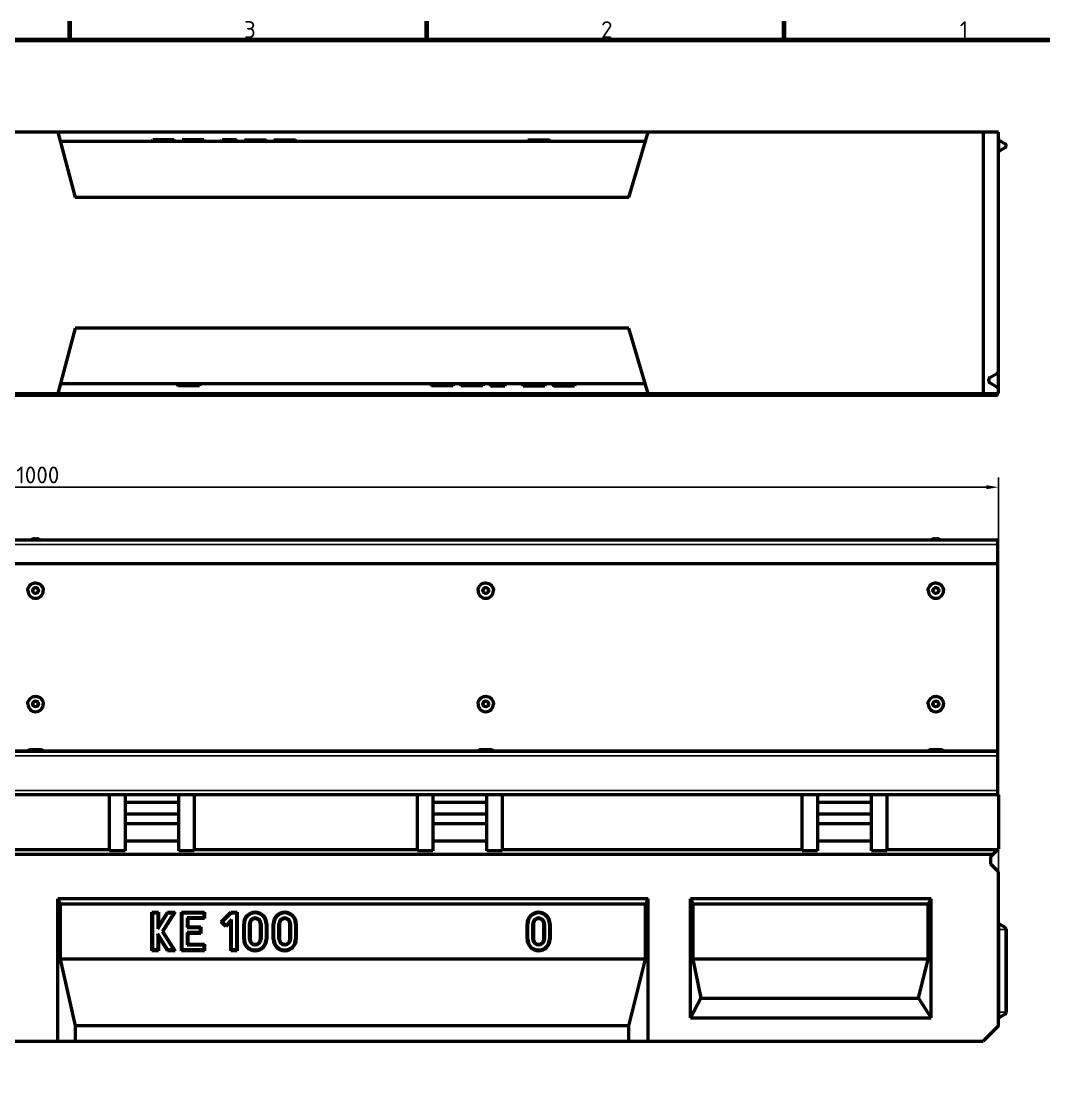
# Model space of a CAD drawing. Header units: millimetres. Extents: x 0 to 2181, y -65 to 1050.
# Drawn here: x 903 to 1434, y 485 to 1035 of the extents above; entities that cross this region are included whole.
import ezdxf

# ---------------------------------------------------------------- set-up
doc = ezdxf.new("R2010")
doc.units = ezdxf.units.MM
doc.header["$LTSCALE"] = 2.5
for name, color, linetype, lineweight in [('Bemaßung (ISO)', 7, 'Continuous', 25), ('Rahmen (ISO)', 7, 'Continuous', 70), ('Sichtbar (ISO)', 7, 'Continuous', 50), ('Sichtbar schmal (ISO)', 7, 'Continuous', 25)]:
    doc.layers.add(name, color=color, linetype=linetype, lineweight=lineweight)
doc.styles.add('Notiztext (DIN)', font='isocpeur.ttf')
doc.styles.add('TXT 3_5', font='isocpeur.ttf')
doc.dimstyles.new('Anrin Standard (DIN)', dxfattribs={"dimscale": 2.5, "dimtxt": 3.5, "dimasz": 2.5, "dimexe": 2, "dimexo": 0, "dimgap": 0.8, "dimtad": 1, "dimtxsty": 'TXT 3_5', "dimcen": 0.09, "dimdle": 10, "dimclrd": 256, "dimclre": 256, "dimclrt": 256, "dimadec": 0, "dimazin": 2, "dimtfac": 0.714286, "dimtmove": 0, "dimatfit": 3, "dimfxl": 1, "dimtolj": 1, "dimlwd": -1, "dimlwe": -1, "dimarcsym": 0})

# ---------------------------------------------------------------- blocks, each defined once
blk = doc.blocks.new('Ränder Standardrahmen')
at = {"layer": 'Rahmen (ISO)'}
for p, q in [((371.25, 410), (371.25, 413.9)), ((445.5, 410), (445.5, 413.9)), ((519.75, 410), (519.75, 413.9))]:
    blk.add_line(p, q, dxfattribs=at)
at = {"layer": 'Rahmen (ISO)', "flags": 128}
blk.add_lwpolyline([(10, 10), (10, 410), (584, 410), (584, 10), (10, 10)], dxfattribs=at)
at = {"layer": 'Rahmen (ISO)', "color": 179, "char_height": 3.5, "attachment_point": 7, "style": 'Notiztext (DIN)'}
for s, insert in [('3', (407.45, 410.4)), ('2', (481.7, 410.4)), ('1', (556.3, 410.4))]:
    blk.add_mtext(s, dxfattribs=dict(at, insert=insert))
blk = doc.blocks.new('*D5')
at = {"layer": 'Bemaßung (ISO)', "transparency": 16777216}
for p, q in [((410.81, 632.45), (410.81, 797.45)), ((417.06, 792.45), (1404.56, 792.45)), ((1410.81, 592.45), (1410.81, 797.45))]:
    blk.add_line(p, q, dxfattribs=at)
for points in [[(417.06, 793.49), (417.06, 791.41), (410.81, 792.45)], [(1404.56, 793.49), (1404.56, 791.41), (1410.81, 792.45)]]:
    blk.add_solid(points, dxfattribs=at)
at = {"layer": 'Defpoints', "color": 0, "transparency": 16777216}
for p in [(1410.81, 792.45), (410.81, 632.45), (1410.81, 592.45)]:
    blk.add_point(p, dxfattribs=at)
at = {"layer": 'Bemaßung (ISO)', "transparency": 16777216, "insert": (900.31, 803.2), "char_height": 8.75, "attachment_point": 1, "style": 'TXT 3_5'}
blk.add_mtext('\\A1;1000', dxfattribs=at)

msp = doc.modelspace()

# ---------------------------------------------------------------- linework, layer by layer
at = {"layer": 'Sichtbar (ISO)'}
for p, q in [((1410.81, 977.127), (410.81, 977.127)), ((921.81, 977.127), (930.815, 943.127)), ((1218.766, 943.127), (1228.81, 977.127)), ((1402.81, 977.127), (1402.81, 841.127)), ((1410.81, 841.127), (1410.81, 977.127)), ((1227.333, 972.127), (923.134, 972.127)), ((970.81, 972.127), (971.174, 973.127)), ((982.149, 973.127), (971.174, 973.127)), ((974.143, 972.127), (973.78, 973.127)), ((978.865, 972.127), (979.065, 973.127)), ((982.81, 972.127), (982.149, 973.127)), ((986.143, 972.127), (986.507, 973.127)), ((997.78, 973.127), (986.507, 973.127)), ((998.143, 972.127), (997.78, 973.127)), ((1006.81, 972.127), (1007.325, 973.127)), ((1014.78, 973.127), (1007.325, 973.127)), ((1009.167, 972.127), (1009.167, 973.127)), ((1011.81, 972.127), (1012.174, 973.127)), ((1015.143, 972.127), (1014.78, 973.127)), ((1018.477, 972.127), (1018.841, 973.127)), ((1018.841, 973.127), (1030.113, 973.127)), ((1030.477, 972.127), (1030.113, 973.127)), ((1033.81, 972.127), (1034.174, 973.127)), ((1034.174, 973.127), (1045.446, 973.127)), ((1045.81, 972.127), (1045.446, 973.127)), ((1165.81, 972.127), (1166.174, 973.127)), ((1166.174, 973.127), (1177.446, 973.127)), ((1177.81, 972.127), (1177.446, 973.127)), ((1411.31, 972.786), (1414.31, 971.054)), ((1411.31, 967.364), (1414.31, 969.096)), ((1414.81, 970.188), (1414.81, 969.962)), ((1218.766, 943.127), (930.815, 943.127)), ((930.815, 875.127), (921.81, 841.127)), ((1218.766, 875.127), (930.815, 875.127)), ((1228.81, 841.127), (1218.766, 875.127)), ((1405.81, 847.539), (1405.81, 848.611)), ((1406.31, 849.477), (1410.31, 851.786)), ((1227.333, 846.127), (923.134, 846.127)), ((983.81, 846.127), (984.174, 845.127)), ((995.446, 845.127), (984.174, 845.127)), ((995.81, 846.127), (995.446, 845.127)), ((1115.81, 846.127), (1116.174, 845.127)), ((1127.446, 845.127), (1116.174, 845.127)), ((1127.81, 846.127), (1127.446, 845.127)), ((1131.143, 846.127), (1131.507, 845.127)), ((1142.78, 845.127), (1131.507, 845.127)), ((1143.143, 846.127), (1142.78, 845.127)), ((1146.477, 846.127), (1146.841, 845.127)), ((1146.841, 845.127), (1154.295, 845.127)), ((1149.81, 846.127), (1149.446, 845.127)), ((1152.453, 846.127), (1152.453, 845.127)), ((1154.81, 846.127), (1154.295, 845.127)), ((1163.477, 846.127), (1163.841, 845.127)), ((1163.841, 845.127), (1175.113, 845.127)), ((1175.477, 846.127), (1175.113, 845.127)), ((1178.81, 846.127), (1179.472, 845.127)), ((1179.472, 845.127), (1190.446, 845.127)), ((1182.756, 846.127), (1182.555, 845.127)), ((1187.477, 846.127), (1187.841, 845.127)), ((1190.81, 846.127), (1190.446, 845.127)), ((1410.31, 844.364), (1406.31, 846.673)), ((410.81, 841.127), (1410.81, 841.127)), ((1410.31, 840.127), (411.31, 840.127)), ((1410.31, 840.127), (1410.31, 841.127)), ((1410.31, 764.951), (411.31, 764.951)), ((908.932, 765.445), (908.932, 765.568)), ((911.688, 765.445), (911.688, 765.568)), ((1376.932, 765.445), (1376.932, 765.568)), ((1379.688, 765.445), (1379.688, 765.568)), ((1410.31, 764.951), (1410.31, 632.451)), ((411.31, 752.701), (1410.31, 752.701)), ((906.31, 738.697), (906.31, 738.689)), ((914.31, 738.697), (914.31, 738.689)), ((1140.31, 738.697), (1140.31, 738.689)), ((1148.31, 738.697), (1148.31, 738.689)), ((1374.31, 738.697), (1374.31, 738.689)), ((1382.31, 738.697), (1382.31, 738.689)), ((906.31, 679.717), (906.31, 679.71)), ((914.31, 679.717), (914.31, 679.71)), ((1140.31, 679.717), (1140.31, 679.71)), ((1148.31, 679.717), (1148.31, 679.71)), ((1374.31, 679.717), (1374.31, 679.71)), ((1382.31, 679.717), (1382.31, 679.71)), ((1410.31, 654.951), (411.31, 654.951)), ((906.31, 654.951), (906.31, 655.25)), ((912.11, 655.951), (908.51, 655.951)), ((914.31, 654.951), (914.31, 655.25)), ((1140.31, 654.951), (1140.31, 655.25)), ((1146.11, 655.951), (1142.51, 655.951)), ((1148.31, 654.951), (1148.31, 655.25)), ((1374.31, 654.951), (1374.31, 655.25)), ((1380.11, 655.951), (1376.51, 655.951)), ((1382.31, 654.951), (1382.31, 655.25)), ((1410.81, 632.451), (410.81, 632.451)), ((948.81, 603.451), (948.81, 632.451)), ((956.81, 632.451), (956.81, 603.451)), ((984.81, 628.451), (956.81, 628.451)), ((984.81, 603.451), (984.81, 632.451)), ((992.81, 632.451), (992.81, 603.451)), ((1108.81, 603.451), (1108.81, 632.451)), ((1116.81, 632.451), (1116.81, 603.451)), ((1144.81, 628.451), (1116.81, 628.451)), ((1144.81, 603.451), (1144.81, 632.451)), ((1152.81, 632.451), (1152.81, 603.451)), ((1308.81, 603.451), (1308.81, 632.451)), ((1316.81, 632.451), (1316.81, 603.451)), ((1344.81, 628.451), (1316.81, 628.451)), ((1344.81, 603.451), (1344.81, 632.451)), ((1352.81, 632.451), (1352.81, 603.451)), ((1410.81, 632.451), (1410.81, 604.451)), ((984.81, 622.451), (956.81, 622.451)), ((1144.81, 622.451), (1116.81, 622.451)), ((1344.81, 622.451), (1316.81, 622.451)), ((984.81, 617.451), (956.81, 617.451)), ((1144.81, 617.451), (1116.81, 617.451)), ((1344.81, 617.451), (1316.81, 617.451)), ((984.81, 608.451), (956.81, 608.451)), ((1144.81, 608.451), (1116.81, 608.451)), ((1344.81, 608.451), (1316.81, 608.451)), ((1407.81, 601.451), (413.81, 601.451)), ((948.81, 603.951), (852.81, 603.951)), ((956.81, 603.451), (948.81, 603.451)), ((992.81, 603.451), (984.81, 603.451)), ((1108.81, 603.951), (992.81, 603.951)), ((1116.81, 603.451), (1108.81, 603.451)), ((1152.81, 603.451), (1144.81, 603.451)), ((1308.81, 603.951), (1152.81, 603.951)), ((1316.81, 603.451), (1308.81, 603.451)), ((1352.81, 603.451), (1344.81, 603.451)), ((1410.31, 603.951), (1352.81, 603.951)), ((1406.81, 600.451), (1410.31, 603.951)), ((1406.81, 596.451), (1406.81, 600.451)), ((1410.31, 603.951), (1410.81, 604.451)), ((1410.81, 592.451), (1406.81, 596.451)), ((1410.81, 512.451), (1410.81, 592.451)), ((1228.81, 578.451), (921.81, 578.451)), ((921.81, 504.451), (921.81, 578.451)), ((921.81, 578.451), (923.134, 575.564)), ((1227.333, 575.564), (1228.81, 578.451)), ((1228.81, 504.451), (1228.81, 578.451)), ((1375.81, 578.451), (1250.81, 578.451)), ((1250.81, 516.451), (1250.81, 578.451)), ((1250.81, 578.451), (1252.014, 575.564)), ((1374.333, 575.564), (1375.81, 578.451)), ((1375.81, 516.451), (1375.81, 578.451)), ((1227.333, 575.564), (923.134, 575.564)), ((923.134, 575.564), (923.134, 547.012)), ((1227.333, 547.012), (1227.333, 575.564)), ((1374.333, 575.564), (1252.014, 575.564)), ((1252.014, 575.564), (1252.014, 547.012)), ((1374.333, 547.012), (1374.333, 575.564)), ((970.81, 571.451), (971.174, 571.087)), ((970.81, 551.451), (970.81, 571.451)), ((970.81, 571.451), (974.143, 571.451)), ((971.174, 551.815), (971.174, 571.087)), ((971.174, 571.087), (973.78, 571.087)), ((974.143, 571.451), (973.78, 571.087)), ((973.78, 571.087), (973.78, 562.741)), ((973.78, 562.741), (979.065, 571.087)), ((974.143, 571.451), (974.143, 563.996)), ((974.143, 563.996), (978.865, 571.451)), ((982.149, 571.087), (976.046, 561.451)), ((982.81, 571.451), (976.477, 561.451)), ((978.865, 571.451), (979.065, 571.087)), ((978.865, 571.451), (982.81, 571.451)), ((979.065, 571.087), (982.149, 571.087)), ((982.81, 571.451), (982.149, 571.087)), ((986.143, 571.451), (998.143, 571.451)), ((986.143, 571.451), (986.507, 571.087)), ((986.143, 551.451), (986.143, 571.451)), ((986.507, 571.087), (997.78, 571.087)), ((986.507, 551.815), (986.507, 571.087)), ((997.78, 568.481), (989.113, 568.481)), ((989.477, 568.117), (989.113, 568.481)), ((989.113, 568.481), (989.113, 563.42)), ((998.143, 568.117), (989.477, 568.117)), ((989.477, 568.117), (989.477, 563.784)), ((998.143, 571.451), (997.78, 571.087)), ((997.78, 571.087), (997.78, 568.481)), ((998.143, 568.117), (997.78, 568.481)), ((998.143, 571.451), (998.143, 568.117)), ((1006.81, 566.451), (1011.81, 571.451)), ((1007.325, 566.451), (1011.961, 571.087)), ((1012.174, 567.615), (1009.167, 564.608)), ((1011.81, 566.737), (1009.167, 564.094)), ((1011.81, 571.451), (1015.143, 571.451)), ((1011.81, 571.451), (1011.961, 571.087)), ((1011.81, 566.737), (1012.174, 567.615)), ((1011.81, 551.451), (1011.81, 566.737)), ((1011.961, 571.087), (1014.78, 571.087)), ((1012.174, 551.815), (1012.174, 567.615)), ((1015.143, 571.451), (1014.78, 571.087)), ((1014.78, 571.087), (1014.78, 551.815)), ((1015.143, 571.451), (1015.143, 551.451)), ((974.143, 563.996), (973.78, 562.741)), ((976.477, 561.451), (976.046, 561.451)), ((976.046, 561.451), (982.149, 551.815)), ((976.477, 561.451), (982.81, 551.451)), ((989.477, 563.784), (989.113, 563.42)), ((989.113, 563.42), (995.78, 563.42)), ((989.477, 563.784), (996.143, 563.784)), ((996.143, 563.784), (995.78, 563.42)), ((995.78, 563.42), (995.78, 560.815)), ((996.143, 563.784), (996.143, 560.451)), ((1009.167, 564.094), (1006.81, 566.451)), ((1006.81, 566.451), (1007.325, 566.451)), ((1009.167, 564.608), (1007.325, 566.451)), ((1009.167, 564.094), (1009.167, 564.608)), ((1018.477, 557.451), (1018.477, 565.451)), ((1018.841, 557.451), (1018.841, 565.451)), ((1021.446, 557.451), (1021.446, 565.451)), ((1021.81, 565.451), (1021.81, 557.451)), ((1027.143, 557.451), (1027.143, 565.451)), ((1027.507, 565.451), (1027.507, 557.451)), ((1030.113, 565.451), (1030.113, 557.451)), ((1030.477, 565.451), (1030.477, 557.451)), ((1033.81, 557.451), (1033.81, 565.451)), ((1034.174, 557.451), (1034.174, 565.451)), ((1036.78, 557.451), (1036.78, 565.451)), ((1037.143, 565.451), (1037.143, 557.451)), ((1042.477, 557.451), (1042.477, 565.451)), ((1042.841, 565.451), (1042.841, 557.451)), ((1045.446, 565.451), (1045.446, 557.451)), ((1045.81, 565.451), (1045.81, 557.451)), ((1165.81, 557.451), (1165.81, 565.451)), ((1166.174, 557.451), (1166.174, 565.451)), ((1168.78, 557.451), (1168.78, 565.451)), ((1169.143, 565.451), (1169.143, 557.451)), ((1174.477, 557.451), (1174.477, 565.451)), ((1174.841, 565.451), (1174.841, 557.451)), ((1177.446, 565.451), (1177.446, 557.451)), ((1177.81, 565.451), (1177.81, 557.451)), ((1414.31, 563.43), (1411.31, 565.162)), ((1414.81, 562.564), (1414.81, 519.337)), ((979.065, 551.815), (973.78, 560.16)), ((974.143, 558.905), (973.78, 560.16)), ((973.78, 560.16), (973.78, 551.815)), ((978.865, 551.451), (974.143, 558.905)), ((974.143, 558.905), (974.143, 551.451)), ((995.78, 560.815), (989.113, 560.815)), ((989.477, 560.451), (989.113, 560.815)), ((989.113, 560.815), (989.113, 554.42)), ((996.143, 560.451), (989.477, 560.451)), ((989.477, 560.451), (989.477, 554.784)), ((996.143, 560.451), (995.78, 560.815)), ((970.81, 551.451), (971.174, 551.815)), ((974.143, 551.451), (970.81, 551.451)), ((973.78, 551.815), (971.174, 551.815)), ((974.143, 551.451), (973.78, 551.815)), ((978.865, 551.451), (979.065, 551.815)), ((982.81, 551.451), (978.865, 551.451)), ((982.149, 551.815), (979.065, 551.815)), ((982.81, 551.451), (982.149, 551.815)), ((986.143, 551.451), (986.507, 551.815)), ((998.143, 551.451), (986.143, 551.451)), ((997.78, 551.815), (986.507, 551.815)), ((989.477, 554.784), (989.113, 554.42)), ((989.113, 554.42), (997.78, 554.42)), ((989.477, 554.784), (998.143, 554.784)), ((998.143, 554.784), (997.78, 554.42)), ((997.78, 554.42), (997.78, 551.815)), ((998.143, 551.451), (997.78, 551.815)), ((998.143, 554.784), (998.143, 551.451)), ((1011.81, 551.451), (1012.174, 551.815)), ((1015.143, 551.451), (1011.81, 551.451)), ((1014.78, 551.815), (1012.174, 551.815)), ((1015.143, 551.451), (1014.78, 551.815)), ((1227.333, 547.012), (923.134, 547.012)), ((923.134, 547.012), (930.815, 512.451)), ((1218.766, 512.451), (1227.333, 547.012)), ((1374.333, 547.012), (1252.014, 547.012)), ((1252.014, 547.012), (1256.115, 526.721)), ((1369.303, 526.721), (1374.333, 547.012)), ((1250.81, 516.451), (1256.115, 526.721)), ((1256.115, 526.721), (1369.303, 526.721)), ((1369.303, 526.721), (1375.81, 516.451)), ((1414.31, 518.471), (1411.31, 516.739)), ((1218.766, 512.451), (930.815, 512.451)), ((930.815, 512.451), (930.815, 504.451)), ((1218.766, 504.451), (1218.766, 512.451)), ((1250.81, 516.451), (1375.81, 516.451)), ((1410.81, 512.451), (1402.81, 504.451)), ((418.81, 504.451), (1402.81, 504.451))]:
    msp.add_line(p, q, dxfattribs=at)
for centre, radius, start, end in [((1411.81, 973.652), 1, 180, 240), ((1413.81, 970.188), 1, 0, 60), ((1413.81, 969.962), 1, 300, 0), ((1411.81, 966.498), 1, 120, 180), ((1409.81, 852.652), 1, 300, 0), ((1406.81, 848.611), 1, 120, 180), ((1406.81, 847.539), 1, 180, 240), ((1409.81, 843.498), 1, 0, 60), ((910.31, 760.451), 5.3, 105.06884, 121.89079), ((910.31, 760.451), 5.3, 58.10921, 74.93116), ((1378.31, 760.451), 5.3, 105.06884, 121.89079), ((1378.31, 760.451), 5.3, 58.10921, 74.93116), ((906.61, 655.25), 0.3, 113.84447, 180), ((908.51, 650.951), 5, 90, 113.84447), ((912.11, 650.951), 5, 66.15553, 90), ((914.01, 655.25), 0.3, 0, 66.15553), ((1140.61, 655.25), 0.3, 113.84447, 180), ((1142.51, 650.951), 5, 90, 113.84447), ((1146.11, 650.951), 5, 66.15553, 90), ((1148.01, 655.25), 0.3, 0, 66.15553), ((1374.61, 655.25), 0.3, 113.84447, 180), ((1376.51, 650.951), 5, 90, 113.84447), ((1380.11, 650.951), 5, 66.15553, 90), ((1382.01, 655.25), 0.3, 0, 66.15553), ((1024.477, 565.451), 6, 0, 180), ((1024.477, 565.451), 5.636, 0, 180), ((1024.477, 565.451), 3.031, 0, 180), ((1024.477, 565.451), 2.667, 0, 180), ((1039.81, 565.451), 6, 0, 180), ((1039.81, 565.451), 5.636, 0, 180), ((1039.81, 565.451), 3.031, 0, 180), ((1039.81, 565.451), 2.667, 0, 180), ((1171.81, 565.451), 6, 0, 180), ((1171.81, 565.451), 5.636, 0, 180), ((1171.81, 565.451), 3.031, 0, 180), ((1171.81, 565.451), 2.667, 0, 180), ((1411.81, 566.028), 1, 180, 240), ((1413.81, 562.564), 1, 0, 60), ((1024.477, 557.451), 6, 180, 0), ((1024.477, 557.451), 5.636, 180, 0), ((1024.477, 557.451), 3.031, 180, 0), ((1024.477, 557.451), 2.667, 180, 0), ((1039.81, 557.451), 6, 180, 0), ((1039.81, 557.451), 5.636, 180, 0), ((1039.81, 557.451), 3.031, 180, 0), ((1039.81, 557.451), 2.667, 180, 0), ((1171.81, 557.451), 6, 180, 0), ((1171.81, 557.451), 5.636, 180, 0), ((1171.81, 557.451), 3.031, 180, 0), ((1171.81, 557.451), 2.667, 180, 0), ((1413.81, 519.337), 1, 300, 0), ((1411.81, 515.873), 1, 120, 180)]:
    msp.add_arc(centre, radius, start, end, dxfattribs=at)
for centre, major_axis, start_param, end_param in [((910.31, 738.689), (4, 0), 3.1415927, 6.2831853), ((910.31, 738.689), (1.5, 0), 0.0087288, 3.1328639), ((1144.31, 738.689), (4, 0), 3.1415927, 6.2831853), ((1144.31, 738.689), (1.5, 0), 0.0087288, 3.1328639), ((1378.31, 738.689), (4, 0), 3.1415927, 6.2831853), ((1378.31, 738.689), (1.5, 0), 0.0087288, 3.1328639), ((910.31, 679.71), (4, 0), 3.1415927, 6.2831853), ((910.31, 679.71), (1.5, 0), 0.0087288, 3.1328639), ((1144.31, 679.71), (4, 0), 3.1415927, 6.2831853), ((1144.31, 679.71), (1.5, 0), 0.0087288, 3.1328639), ((1378.31, 679.71), (4, 0), 3.1415927, 6.2831853), ((1378.31, 679.71), (1.5, 0), 0.0087288, 3.1328639)]:
    msp.add_ellipse(centre, major_axis=major_axis, ratio=0.9996573, start_param=start_param, end_param=end_param, dxfattribs=at)
for centre in [(910.31, 738.715), (1144.31, 738.715), (1378.31, 738.715), (910.31, 679.736), (1144.31, 679.736), (1378.31, 679.736)]:
    msp.add_ellipse(centre, major_axis=(-1.5, 0), ratio=0.9996573, dxfattribs=at)
for points, knots in [([(908.973, 765.458), (908.945, 765.448), (908.916, 765.44), (908.851, 765.421), (908.811, 765.411), (908.738, 765.395), (908.704, 765.39), (908.65, 765.383), (908.627, 765.382), (908.597, 765.386), (908.59, 765.391), (908.59, 765.403), (908.598, 765.412), (908.63, 765.434), (908.654, 765.446), (908.68, 765.458)], [-0.078250863, -0.078250863, -0.078250863, -0.078250863, -0.069556054, -0.069556054, -0.058040716, -0.058040716, -0.046525378, -0.046525378, -0.035046923, -0.035046923, -0.023568468, -0.023568468, -0.011784234, -0.011784234, 0, 0, 0, 0]), ([(908.68, 765.458), (908.754, 765.49), (908.82, 765.519), (908.909, 765.558), (908.931, 765.568), (908.932, 765.568), (908.932, 765.568), (908.932, 765.568)], [0.268989251, 0.268989251, 0.268989251, 0.268989251, 0.30150758, 0.30150758, 0.334025908, 0.334025908, 0.334629733, 0.334629733, 0.334629733, 0.334629733]), ([(910.017, 765.458), (909.991, 765.49), (909.943, 765.519), (909.807, 765.558), (909.72, 765.568), (909.533, 765.569), (909.423, 765.56), (909.199, 765.522), (909.085, 765.494), (908.981, 765.46), (908.977, 765.459), (908.973, 765.458)], [0.26898925, 0.26898925, 0.26898925, 0.26898925, 0.3015179, 0.3015179, 0.33404654, 0.33404654, 0.36652884, 0.36652884, 0.39901114, 0.39901114, 0.40027528, 0.40027528, 0.40027528, 0.40027528]), ([(910.603, 765.458), (910.596, 765.448), (910.584, 765.44), (910.551, 765.421), (910.525, 765.411), (910.461, 765.395), (910.424, 765.39), (910.35, 765.383), (910.308, 765.382), (910.228, 765.386), (910.189, 765.391), (910.123, 765.403), (910.092, 765.412), (910.044, 765.434), (910.026, 765.446), (910.017, 765.458)], [-0.078250863, -0.078250863, -0.078250863, -0.078250863, -0.069556054, -0.069556054, -0.058040716, -0.058040716, -0.046525378, -0.046525378, -0.035046923, -0.035046923, -0.023568468, -0.023568468, -0.011784234, -0.011784234, 0, 0, 0, 0]), ([(911.647, 765.458), (911.547, 765.49), (911.434, 765.519), (911.209, 765.558), (911.098, 765.568), (910.91, 765.569), (910.821, 765.56), (910.683, 765.522), (910.634, 765.494), (910.605, 765.46), (910.604, 765.459), (910.603, 765.458)], [0.26898925, 0.26898925, 0.26898925, 0.26898925, 0.3015179, 0.3015179, 0.33404654, 0.33404654, 0.36652884, 0.36652884, 0.39901114, 0.39901114, 0.40027528, 0.40027528, 0.40027528, 0.40027528]), ([(911.94, 765.458), (911.961, 765.448), (911.979, 765.44), (912.01, 765.421), (912.023, 765.411), (912.033, 765.395), (912.03, 765.39), (912.01, 765.383), (911.992, 765.382), (911.943, 765.386), (911.912, 765.39), (911.845, 765.403), (911.806, 765.412), (911.725, 765.433), (911.683, 765.446), (911.647, 765.458)], [-0.078250408, -0.078250408, -0.078250408, -0.078250408, -0.069555599, -0.069555599, -0.058040261, -0.058040261, -0.046524923, -0.046524923, -0.035183882, -0.035183882, -0.02384284, -0.02384284, -0.01192142, -0.01192142, 0, 0, 0, 0]), ([(911.688, 765.568), (911.688, 765.568), (911.709, 765.559), (911.795, 765.522), (911.859, 765.494), (911.934, 765.46), (911.937, 765.459), (911.94, 765.458)], [0.334630055, 0.334630055, 0.334630055, 0.334630055, 0.366528842, 0.366528842, 0.399011142, 0.399011142, 0.40027528, 0.40027528, 0.40027528, 0.40027528]), ([(1376.973, 765.458), (1376.945, 765.448), (1376.916, 765.44), (1376.851, 765.421), (1376.811, 765.411), (1376.738, 765.395), (1376.704, 765.39), (1376.65, 765.383), (1376.627, 765.382), (1376.597, 765.386), (1376.59, 765.391), (1376.59, 765.403), (1376.598, 765.412), (1376.63, 765.434), (1376.654, 765.446), (1376.68, 765.458)], [-0.078250863, -0.078250863, -0.078250863, -0.078250863, -0.069556054, -0.069556054, -0.058040716, -0.058040716, -0.046525378, -0.046525378, -0.035046923, -0.035046923, -0.023568468, -0.023568468, -0.011784234, -0.011784234, 0, 0, 0, 0]), ([(1376.68, 765.458), (1376.754, 765.49), (1376.82, 765.519), (1376.909, 765.558), (1376.931, 765.568), (1376.932, 765.568), (1376.932, 765.568), (1376.932, 765.568)], [0.268989251, 0.268989251, 0.268989251, 0.268989251, 0.30150758, 0.30150758, 0.334025908, 0.334025908, 0.334629733, 0.334629733, 0.334629733, 0.334629733]), ([(1378.017, 765.458), (1377.991, 765.49), (1377.943, 765.519), (1377.807, 765.558), (1377.72, 765.568), (1377.533, 765.569), (1377.423, 765.56), (1377.199, 765.522), (1377.085, 765.494), (1376.981, 765.46), (1376.977, 765.459), (1376.973, 765.458)], [0.26898925, 0.26898925, 0.26898925, 0.26898925, 0.3015179, 0.3015179, 0.33404654, 0.33404654, 0.36652884, 0.36652884, 0.39901114, 0.39901114, 0.40027528, 0.40027528, 0.40027528, 0.40027528]), ([(1378.603, 765.458), (1378.596, 765.448), (1378.584, 765.44), (1378.551, 765.421), (1378.525, 765.411), (1378.461, 765.395), (1378.424, 765.39), (1378.35, 765.383), (1378.308, 765.382), (1378.228, 765.386), (1378.189, 765.391), (1378.123, 765.403), (1378.092, 765.412), (1378.044, 765.434), (1378.026, 765.446), (1378.017, 765.458)], [-0.078250863, -0.078250863, -0.078250863, -0.078250863, -0.069556054, -0.069556054, -0.058040716, -0.058040716, -0.046525378, -0.046525378, -0.035046923, -0.035046923, -0.023568468, -0.023568468, -0.011784234, -0.011784234, 0, 0, 0, 0]), ([(1379.647, 765.458), (1379.547, 765.49), (1379.434, 765.519), (1379.209, 765.558), (1379.098, 765.568), (1378.91, 765.569), (1378.821, 765.56), (1378.683, 765.522), (1378.634, 765.494), (1378.605, 765.46), (1378.604, 765.459), (1378.603, 765.458)], [0.26898925, 0.26898925, 0.26898925, 0.26898925, 0.3015179, 0.3015179, 0.33404654, 0.33404654, 0.36652884, 0.36652884, 0.39901114, 0.39901114, 0.40027528, 0.40027528, 0.40027528, 0.40027528]), ([(1379.94, 765.458), (1379.961, 765.448), (1379.979, 765.44), (1380.01, 765.421), (1380.023, 765.411), (1380.033, 765.395), (1380.03, 765.39), (1380.01, 765.383), (1379.992, 765.382), (1379.943, 765.386), (1379.912, 765.39), (1379.845, 765.403), (1379.806, 765.412), (1379.725, 765.433), (1379.683, 765.446), (1379.647, 765.458)], [-0.078250408, -0.078250408, -0.078250408, -0.078250408, -0.069555599, -0.069555599, -0.058040261, -0.058040261, -0.046524923, -0.046524923, -0.035183882, -0.035183882, -0.02384284, -0.02384284, -0.01192142, -0.01192142, 0, 0, 0, 0]), ([(1379.688, 765.568), (1379.688, 765.568), (1379.709, 765.559), (1379.795, 765.522), (1379.859, 765.494), (1379.934, 765.46), (1379.937, 765.459), (1379.94, 765.458)], [0.334630055, 0.334630055, 0.334630055, 0.334630055, 0.366528842, 0.366528842, 0.399011142, 0.399011142, 0.40027528, 0.40027528, 0.40027528, 0.40027528]), ([(906.31, 738.697), (906.31, 739.124), (906.379, 739.55), (906.647, 740.36), (906.847, 740.743), (907.357, 741.427), (907.667, 741.728), (908.366, 742.217), (908.754, 742.406), (909.572, 742.65), (910, 742.707), (910.853, 742.682), (911.278, 742.6), (912.08, 742.309), (912.457, 742.098), (913.126, 741.569), (913.418, 741.25), (913.887, 740.537), (914.064, 740.143), (914.264, 739.394), (914.31, 739.046), (914.31, 738.697)], [0, 0, 0, 0, 0.3199842, 0.3199842, 0.6399715, 0.6399715, 0.9599669, 0.9599669, 1.2799723, 1.2799723, 1.5999856, 1.5999856, 1.9200014, 1.9200014, 2.2400135, 2.2400135, 2.5600171, 2.5600171, 2.8800109, 2.8800109, 3.1415927, 3.1415927, 3.1415927, 3.1415927]), ([(1140.31, 738.697), (1140.31, 739.124), (1140.379, 739.55), (1140.647, 740.36), (1140.847, 740.743), (1141.357, 741.427), (1141.667, 741.728), (1142.366, 742.217), (1142.754, 742.406), (1143.572, 742.65), (1144, 742.707), (1144.853, 742.682), (1145.278, 742.6), (1146.08, 742.309), (1146.457, 742.098), (1147.126, 741.569), (1147.418, 741.25), (1147.887, 740.537), (1148.064, 740.143), (1148.264, 739.394), (1148.31, 739.046), (1148.31, 738.697)], [0, 0, 0, 0, 0.3199842, 0.3199842, 0.6399715, 0.6399715, 0.9599669, 0.9599669, 1.2799723, 1.2799723, 1.5999856, 1.5999856, 1.9200014, 1.9200014, 2.2400135, 2.2400135, 2.5600171, 2.5600171, 2.8800109, 2.8800109, 3.1415927, 3.1415927, 3.1415927, 3.1415927]), ([(1374.31, 738.697), (1374.31, 739.124), (1374.379, 739.55), (1374.647, 740.36), (1374.847, 740.743), (1375.357, 741.427), (1375.667, 741.728), (1376.366, 742.217), (1376.754, 742.406), (1377.572, 742.65), (1378, 742.707), (1378.853, 742.682), (1379.278, 742.6), (1380.08, 742.309), (1380.457, 742.098), (1381.126, 741.569), (1381.418, 741.25), (1381.887, 740.537), (1382.064, 740.143), (1382.264, 739.394), (1382.31, 739.046), (1382.31, 738.697)], [0, 0, 0, 0, 0.3199842, 0.3199842, 0.6399715, 0.6399715, 0.9599669, 0.9599669, 1.2799723, 1.2799723, 1.5999856, 1.5999856, 1.9200014, 1.9200014, 2.2400135, 2.2400135, 2.5600171, 2.5600171, 2.8800109, 2.8800109, 3.1415927, 3.1415927, 3.1415927, 3.1415927]), ([(906.31, 679.717), (906.31, 680.144), (906.379, 680.57), (906.647, 681.38), (906.847, 681.763), (907.357, 682.447), (907.667, 682.748), (908.366, 683.238), (908.754, 683.426), (909.572, 683.67), (910, 683.727), (910.853, 683.702), (911.278, 683.621), (912.08, 683.329), (912.457, 683.118), (913.126, 682.589), (913.418, 682.27), (913.887, 681.558), (914.064, 681.164), (914.264, 680.415), (914.31, 680.066), (914.31, 679.717)], [0, 0, 0, 0, 0.3199842, 0.3199842, 0.6399715, 0.6399715, 0.9599669, 0.9599669, 1.2799723, 1.2799723, 1.5999856, 1.5999856, 1.9200014, 1.9200014, 2.2400135, 2.2400135, 2.5600171, 2.5600171, 2.8800109, 2.8800109, 3.1415927, 3.1415927, 3.1415927, 3.1415927]), ([(1140.31, 679.717), (1140.31, 680.144), (1140.379, 680.57), (1140.647, 681.38), (1140.847, 681.763), (1141.357, 682.447), (1141.667, 682.748), (1142.366, 683.238), (1142.754, 683.426), (1143.572, 683.67), (1144, 683.727), (1144.853, 683.702), (1145.278, 683.621), (1146.08, 683.329), (1146.457, 683.118), (1147.126, 682.589), (1147.418, 682.27), (1147.887, 681.558), (1148.064, 681.164), (1148.264, 680.415), (1148.31, 680.066), (1148.31, 679.717)], [0, 0, 0, 0, 0.3199842, 0.3199842, 0.6399715, 0.6399715, 0.9599669, 0.9599669, 1.2799723, 1.2799723, 1.5999856, 1.5999856, 1.9200014, 1.9200014, 2.2400135, 2.2400135, 2.5600171, 2.5600171, 2.8800109, 2.8800109, 3.1415927, 3.1415927, 3.1415927, 3.1415927]), ([(1374.31, 679.717), (1374.31, 680.144), (1374.379, 680.57), (1374.647, 681.38), (1374.847, 681.763), (1375.357, 682.447), (1375.667, 682.748), (1376.366, 683.238), (1376.754, 683.426), (1377.572, 683.67), (1378, 683.727), (1378.853, 683.702), (1379.278, 683.621), (1380.08, 683.329), (1380.457, 683.118), (1381.126, 682.589), (1381.418, 682.27), (1381.887, 681.558), (1382.064, 681.164), (1382.264, 680.415), (1382.31, 680.066), (1382.31, 679.717)], [0, 0, 0, 0, 0.3199842, 0.3199842, 0.6399715, 0.6399715, 0.9599669, 0.9599669, 1.2799723, 1.2799723, 1.5999856, 1.5999856, 1.9200014, 1.9200014, 2.2400135, 2.2400135, 2.5600171, 2.5600171, 2.8800109, 2.8800109, 3.1415927, 3.1415927, 3.1415927, 3.1415927])]:
    msp.add_open_spline(points, degree=3, knots=knots, dxfattribs=at)
at = {"layer": 'Sichtbar schmal (ISO)'}
for p, q in [((1411.31, 972.786), (1411.31, 967.364)), ((1414.31, 969.096), (1414.31, 971.054)), ((1406.31, 846.673), (1406.31, 849.477)), ((1410.31, 851.786), (1410.31, 844.364)), ((908.68, 765.387), (908.68, 765.458)), ((911.94, 765.387), (911.94, 765.458)), ((1376.68, 765.387), (1376.68, 765.458)), ((1379.94, 765.387), (1379.94, 765.458)), ((1410.31, 762.701), (411.31, 762.701)), ((906.89, 655.681), (679.73, 655.681)), ((914.31, 655.25), (906.31, 655.25)), ((914.131, 655.524), (906.489, 655.524)), ((1140.89, 655.681), (913.73, 655.681)), ((1148.31, 655.25), (1140.31, 655.25)), ((1148.131, 655.524), (1140.489, 655.524)), ((1374.89, 655.681), (1147.73, 655.681)), ((1382.31, 655.25), (1374.31, 655.25)), ((1382.131, 655.524), (1374.489, 655.524)), ((1410.31, 655.681), (1381.73, 655.681)), ((1410.31, 652.701), (411.31, 652.701)), ((1410.31, 634.701), (411.31, 634.701)), ((1018.477, 565.451), (1018.841, 565.451)), ((1021.81, 565.451), (1021.446, 565.451)), ((1027.143, 565.451), (1027.507, 565.451)), ((1030.477, 565.451), (1030.113, 565.451)), ((1033.81, 565.451), (1034.174, 565.451)), ((1037.143, 565.451), (1036.78, 565.451)), ((1042.477, 565.451), (1042.841, 565.451)), ((1045.81, 565.451), (1045.446, 565.451)), ((1165.81, 565.451), (1166.174, 565.451)), ((1169.143, 565.451), (1168.78, 565.451)), ((1174.477, 565.451), (1174.841, 565.451)), ((1177.81, 565.451), (1177.446, 565.451)), ((1410.81, 562.451), (1414.81, 562.451)), ((1411.31, 565.162), (1411.31, 516.739)), ((1414.31, 518.471), (1414.31, 563.43)), ((1018.477, 557.451), (1018.841, 557.451)), ((1021.81, 557.451), (1021.446, 557.451)), ((1027.143, 557.451), (1027.507, 557.451)), ((1030.477, 557.451), (1030.113, 557.451)), ((1033.81, 557.451), (1034.174, 557.451)), ((1037.143, 557.451), (1036.78, 557.451)), ((1042.477, 557.451), (1042.841, 557.451)), ((1045.81, 557.451), (1045.446, 557.451)), ((1165.81, 557.451), (1166.174, 557.451)), ((1169.143, 557.451), (1168.78, 557.451)), ((1174.477, 557.451), (1174.841, 557.451)), ((1177.81, 557.451), (1177.446, 557.451)), ((1414.81, 519.451), (1410.81, 519.451))]:
    msp.add_line(p, q, dxfattribs=at)
for centre, major_axis in [((910.31, 738.704), (-3.821, 0)), ((1144.31, 738.704), (-3.821, 0)), ((1378.31, 738.704), (-3.821, 0)), ((910.31, 738.715), (-1.8, 0)), ((1144.31, 738.715), (-1.8, 0)), ((1378.31, 738.715), (-1.8, 0)), ((910.31, 679.725), (-3.821, 0)), ((1144.31, 679.725), (-3.821, 0)), ((1378.31, 679.725), (-3.821, 0)), ((910.31, 679.736), (-1.8, 0)), ((1144.31, 679.736), (-1.8, 0)), ((1378.31, 679.736), (-1.8, 0))]:
    msp.add_ellipse(centre, major_axis=major_axis, ratio=0.9996573, dxfattribs=at)
for centre in [(910.31, 738.697), (1144.31, 738.697), (1378.31, 738.697), (910.31, 679.717), (1144.31, 679.717), (1378.31, 679.717)]:
    msp.add_ellipse(centre, major_axis=(4, 0), ratio=0.9996573, start_param=3.1415927, end_param=6.2831853, dxfattribs=at)

# ---------------------------------------------------------------- block references
at = {"xscale": 2.5, "yscale": 2.5, "zscale": 2.5}
msp.add_blockref('Ränder Standardrahmen', (0, 0), dxfattribs=at)

# ---------------------------------------------------------------- dimensions: what is measured, and where the dimension line sits
at = {"layer": 'Bemaßung (ISO)'}
dim = msp.add_linear_dim(base=(1410.81, 792.451), p1=(410.81, 632.451), p2=(1410.81, 592.451), angle=180, dimstyle='Anrin Standard (DIN)', override={"dimgap": 0.8, "dimdec": 2, "dimtol": 0, "dimlim": 0, "dimtp": 0, "dimtm": 0, "dimtdec": 2, "dimtofl": 0, "dimatfit": 1}, dxfattribs=at)
dim.commit()
dim.dimension.update_dxf_attribs({"geometry": '*D5', "text_midpoint": (910.81, 792.451), "dimtype": 160})

doc.saveas('drawing.dxf')
